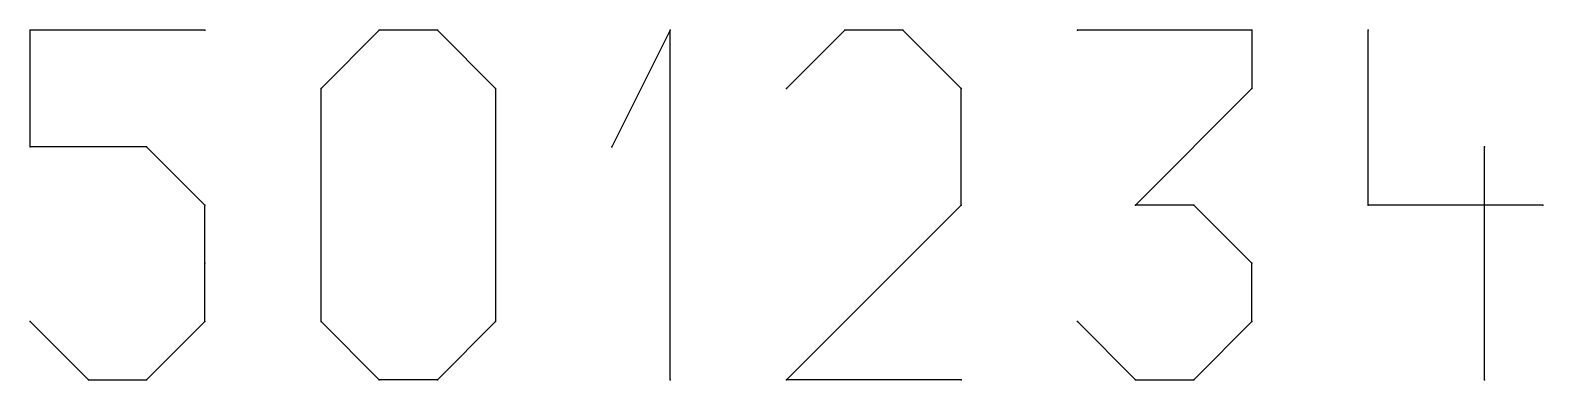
# Model space of a CAD drawing. Header units: metres. Extents: x -17 to 28, y -5 to 221.
# Drawn here: x -17 to 9, y -5 to 1 of the extents above; entities outside this region: 1.
import ezdxf

# ---------------------------------------------------------------- set-up
doc = ezdxf.new("R2010")
doc.units = ezdxf.units.M

msp = doc.modelspace()

# ---------------------------------------------------------------- linework, layer by layer
at = {"layer": 'STANDARD'}
for p, q in [((-14, 1), (-17, 1)), ((-17, -1), (-17, 1)), ((-11, 1), (-12, 0)), ((-10, 1), (-11, 1)), ((-10, 1), (-9, 0)), ((-6, 1), (-7, -1)), ((-6, -5), (-6, 1)), ((-3, 1), (-4, 0)), ((-2, 1), (-3, 1)), ((-1, 0), (-2, 1)), ((4, 1), (1, 1)), ((4, 1), (4, 0)), ((6, -2), (6, 1)), ((-12, -4), (-12, 0)), ((-9, 0), (-9, -4)), ((-1, -2), (-1, 0)), ((4, 0), (2, -2)), ((-15, -1), (-17, -1)), ((-14, -2), (-15, -1)), ((8, -5), (8, -1)), ((-14, -3), (-14, -2)), ((-4, -5), (-1, -2)), ((3, -2), (2, -2)), ((4, -3), (3, -2)), ((9, -2), (6, -2)), ((-14, -4), (-14, -3)), ((4, -4), (4, -3)), ((-17, -4), (-16, -5)), ((-15, -5), (-14, -4)), ((-11, -5), (-12, -4)), ((-9, -4), (-10, -5)), ((1, -4), (2, -5)), ((3, -5), (4, -4)), ((-16, -5), (-15, -5)), ((-10, -5), (-11, -5)), ((-1, -5), (-4, -5)), ((2, -5), (3, -5))]:
    msp.add_line(p, q, dxfattribs=at)
for p in [(-13.882, 26.5344, 501234), (-17, 1), (-14, 1), (-11, 1), (-10, 1), (-6, 1), (-3, 1), (-2, 1), (1, 1), (4, 1), (6, 1), (-12, 0), (-9, 0), (-4, 0), (-1, 0), (4, 0), (-17, -1), (-15, -1), (-7, -1), (8, -1), (-14, -2), (-1, -2), (2, -2), (3, -2), (6, -2), (9, -2), (-14, -3), (4, -3), (-17, -4), (-14, -4), (-12, -4), (-9, -4), (1, -4), (4, -4), (-16, -5), (-15, -5), (-11, -5), (-10, -5), (-6, -5), (-4, -5), (-1, -5), (2, -5), (3, -5), (8, -5)]:
    msp.add_point(p, dxfattribs=at)

doc.saveas('drawing.dxf')
